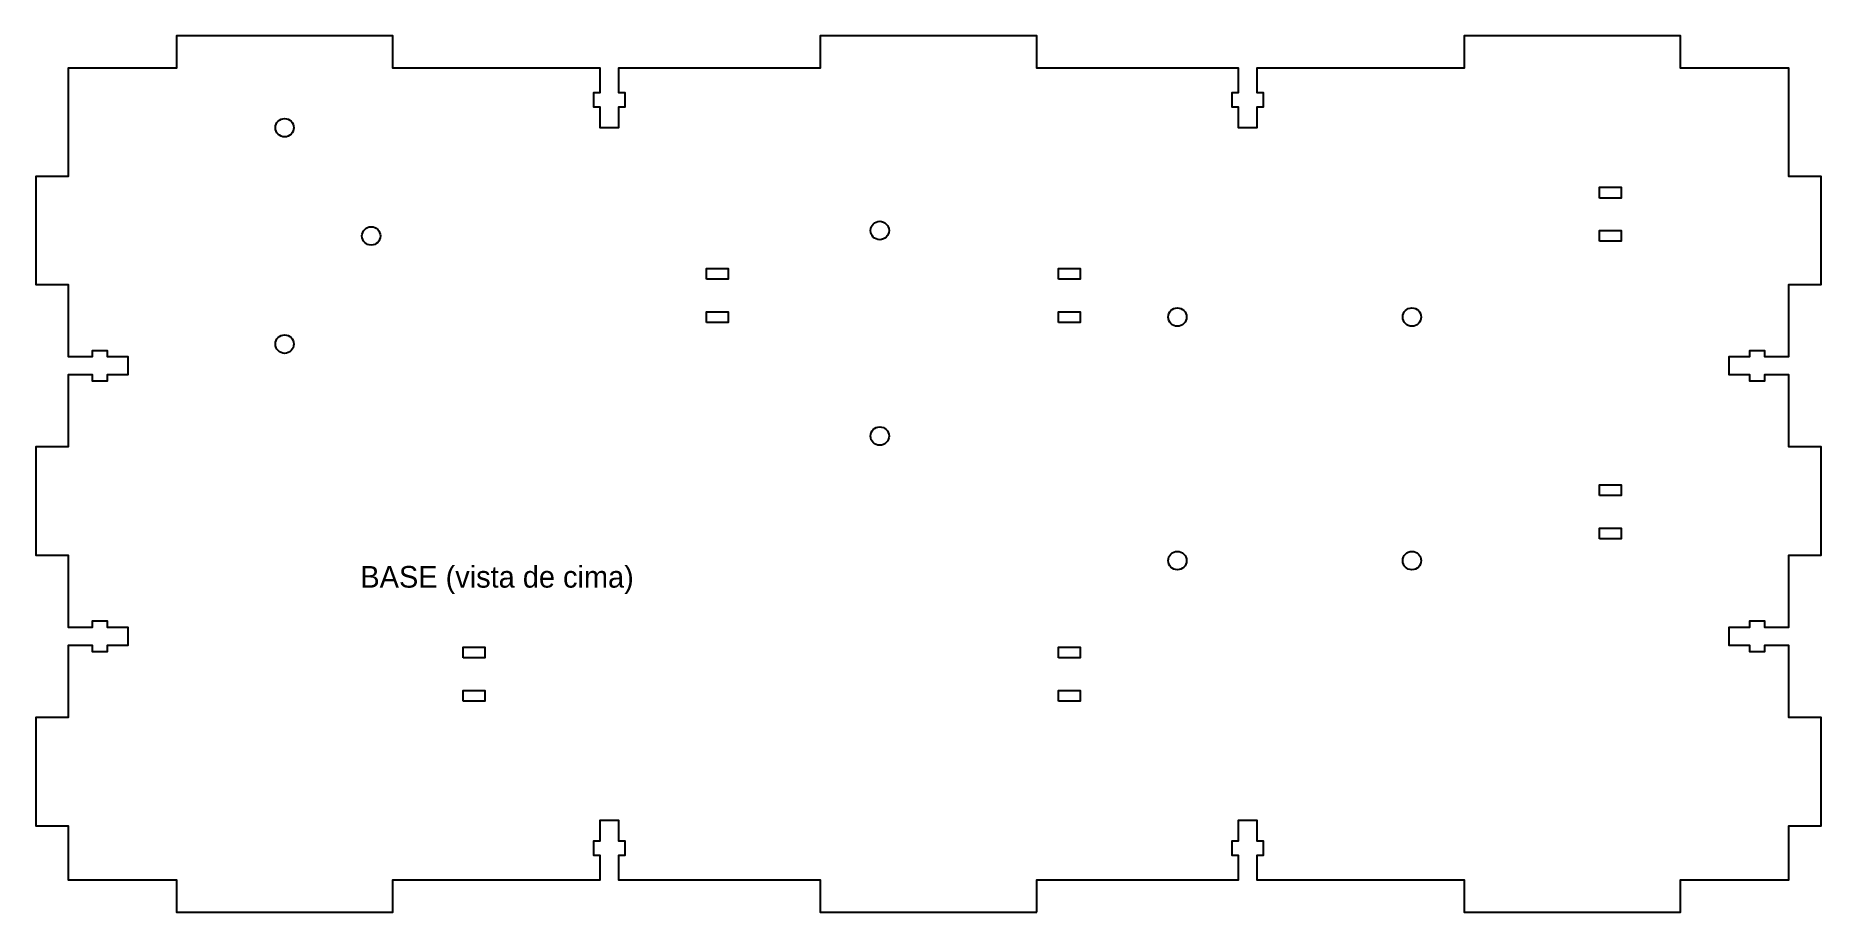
# Model space of a CAD drawing. Header units: millimetres. Extents: x 0 to 330, y 0 to 162.
import ezdxf

# ---------------------------------------------------------------- set-up
doc = ezdxf.new("R2010")
doc.units = ezdxf.units.MM
doc.layers.add('CORTE', color=1, linetype='CONTINUOUS')
doc.layers.add('GRAVAR', color=5, linetype='CONTINUOUS')

msp = doc.modelspace()

# ---------------------------------------------------------------- linework, layer by layer
at = {"layer": 'CORTE'}
for points in [[(185, 0), (185, 6), (222.3, 6), (222.3, 10.5), (221.15, 10.5), (221.15, 13.2), (222.3, 13.2), (222.3, 17), (225.7, 17), (225.7, 13.2), (226.85, 13.2), (226.85, 10.5), (225.7, 10.5), (225.7, 6), (264, 6), (264, 0), (304, 0), (304, 6), (324, 6), (324, 16), (330, 16), (330, 36), (324, 36), (324, 49.3), (319.5, 49.3), (319.5, 48.15), (316.8, 48.15), (316.8, 49.3), (313, 49.3), (313, 52.7), (316.8, 52.7), (316.8, 53.85), (319.5, 53.85), (319.5, 52.7), (324, 52.7), (324, 66), (330, 66), (330, 86), (324, 86), (324, 99.3), (319.5, 99.3), (319.5, 98.15), (316.8, 98.15), (316.8, 99.3), (313, 99.3), (313, 102.7), (316.8, 102.7), (316.8, 103.85), (319.5, 103.85), (319.5, 102.7), (324, 102.7), (324, 116), (330, 116), (330, 136), (324, 136), (324, 156), (304, 156), (304, 162), (264, 162), (264, 156), (225.7, 156), (225.7, 151.5), (226.85, 151.5), (226.85, 148.8), (225.7, 148.8), (225.7, 145), (222.3, 145), (222.3, 148.8), (221.15, 148.8), (221.15, 151.5), (222.3, 151.5), (222.3, 156), (185, 156), (185, 162), (145, 162), (145, 156), (107.7, 156), (107.7, 151.5), (108.85, 151.5), (108.85, 148.8), (107.7, 148.8), (107.7, 145), (104.3, 145), (104.3, 148.8), (103.15, 148.8), (103.15, 151.5), (104.3, 151.5), (104.3, 156), (66, 156), (66, 162), (26, 162), (26, 156), (6, 156), (6, 136), (0, 136), (0, 116), (6, 116), (6, 102.7), (10.5, 102.7), (10.5, 103.85), (13.2, 103.85), (13.2, 102.7), (17, 102.7), (17, 99.3), (13.2, 99.3), (13.2, 98.15), (10.5, 98.15), (10.5, 99.3), (6, 99.3), (6, 86), (0, 86), (0, 66), (6, 66), (6, 52.7), (10.5, 52.7), (10.5, 53.85), (13.2, 53.85), (13.2, 52.7), (17, 52.7), (17, 49.3), (13.2, 49.3), (13.2, 48.15), (10.5, 48.15), (10.5, 49.3), (6, 49.3), (6, 36), (0, 36), (0, 16), (6, 16), (6, 6), (26, 6), (26, 0), (66, 0), (66, 6), (104.3, 6), (104.3, 10.5), (103.15, 10.5), (103.15, 13.2), (104.3, 13.2), (104.3, 17), (107.7, 17), (107.7, 13.2), (108.85, 13.2), (108.85, 10.5), (107.7, 10.5), (107.7, 6), (145, 6), (145, 0)], [(289, 132), (289, 134), (293, 134), (293, 132)], [(289, 124), (289, 126), (293, 126), (293, 124)], [(124, 117), (124, 119), (128, 119), (128, 117)], [(189, 117), (189, 119), (193, 119), (193, 117)], [(124, 109), (124, 111), (128, 111), (128, 109)], [(189, 109), (189, 111), (193, 111), (193, 109)], [(289, 77), (289, 79), (293, 79), (293, 77)], [(289, 69), (289, 71), (293, 71), (293, 69)], [(79, 47), (79, 49), (83, 49), (83, 47)], [(189, 47), (189, 49), (193, 49), (193, 47)], [(79, 39), (79, 41), (83, 41), (83, 39)], [(189, 39), (189, 41), (193, 41), (193, 39)]]:
    msp.add_lwpolyline(points, close=True, dxfattribs=at)
for centre in [(46, 145), (62, 125), (156, 126), (211, 110), (254.34, 110), (46, 105), (156, 88), (211, 65), (254.34, 65)]:
    msp.add_circle(centre, 1.7, dxfattribs=at)

# ---------------------------------------------------------------- texts
at = {"layer": 'GRAVAR'}
msp.add_text('BASE (vista de cima)', height=4, dxfattribs=at).set_placement((60, 60))

doc.saveas('drawing.dxf')
